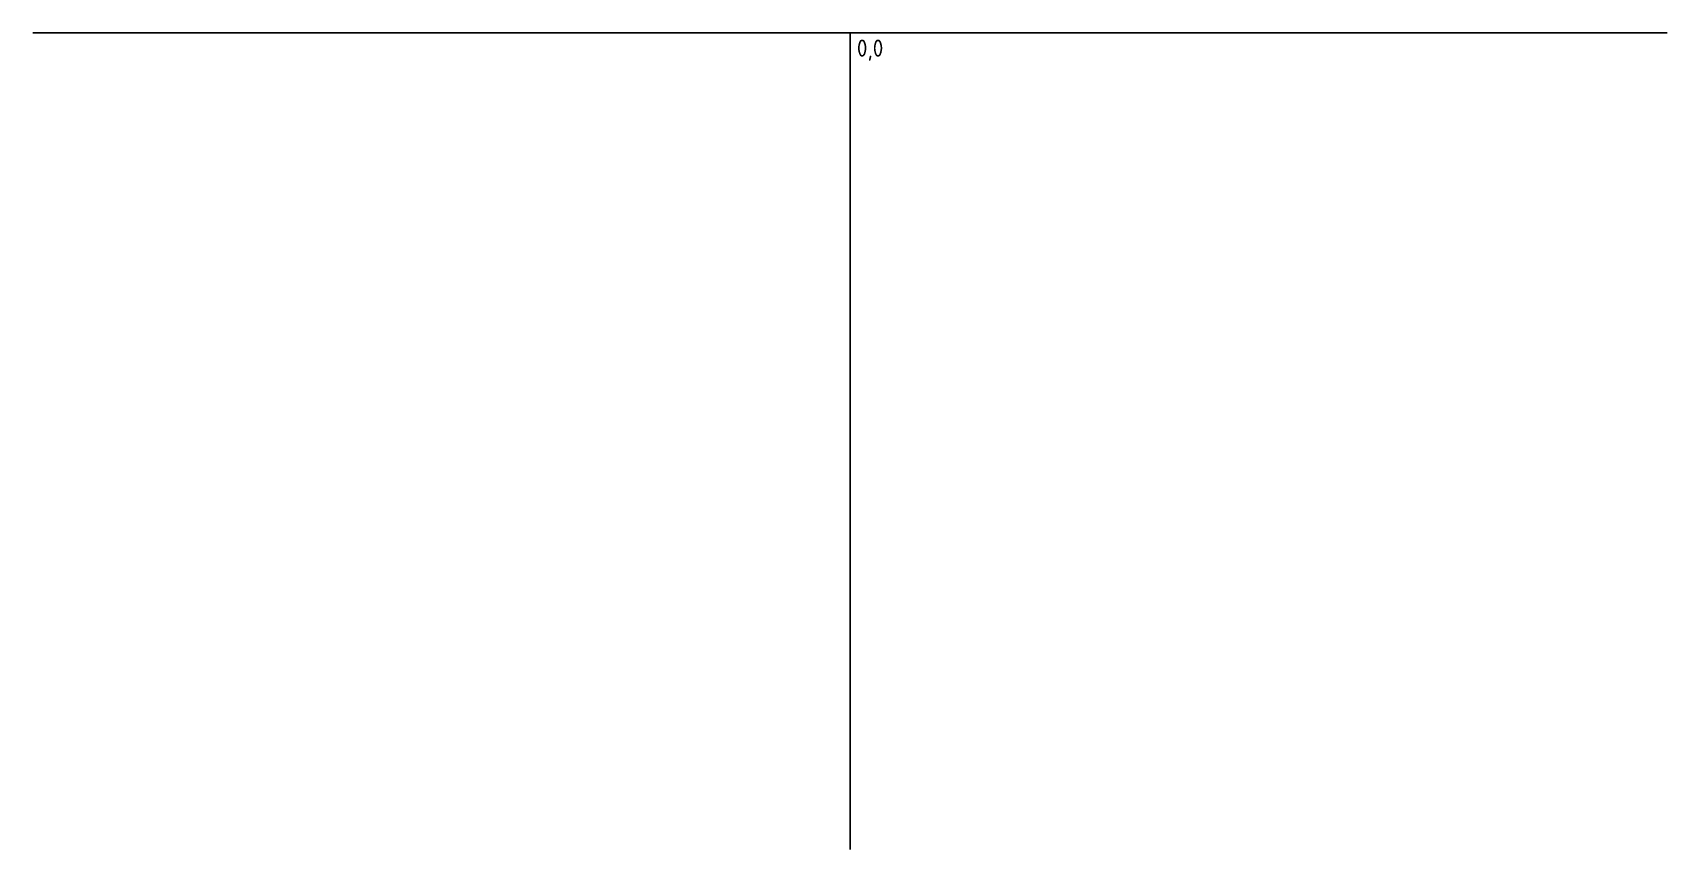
# Model space of a CAD drawing. Header units: millimetres. Extents: x -237600 to 237600, y -237600 to 0.
import ezdxf

# ---------------------------------------------------------------- set-up
doc = ezdxf.new("R2010")
doc.units = ezdxf.units.MM
doc.layers.get('Defpoints').update_dxf_attribs({"color": 1})
doc.styles.add('ISO', font='isocp.shx')

msp = doc.modelspace()

# ---------------------------------------------------------------- linework, layer by layer
at = {"layer": 'Defpoints'}
for p, q in [((0, 0), (-237600, 0)), ((0, 0), (0, -237600)), ((237600, 0), (0, 0))]:
    msp.add_line(p, q, dxfattribs=at)

# ---------------------------------------------------------------- texts
at = {"layer": 'Defpoints', "insert": (2000, -2000), "char_height": 5000, "width": 35780.48, "attachment_point": 1, "style": 'ISO'}
msp.add_mtext('0,0', dxfattribs=at)

doc.saveas('drawing.dxf')
